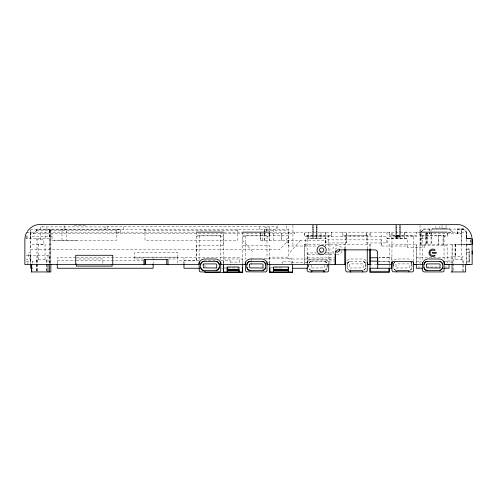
<?xml version="1.0" encoding="UTF-8"?>
<svg xmlns="http://www.w3.org/2000/svg" width="497" height="497" viewBox="0 0 497 497"><rect width="100%" height="100%" fill="white"/><g stroke="black" fill="none" stroke-linecap="round" stroke-linejoin="round"><path stroke-width="0.37" stroke-dasharray="2.48 1.86" d="M26.919 238.318L26.919 234.466M27.018 238.318L27.018 234.466M30.404 232.149L30.404 264.541L30.404 252.507L28.553 252.507L28.553 257.135L32.87 261.453L32.87 263.721L32.87 261.453M36.884 259.602L36.884 271.946L36.884 259.602L46.755 259.602L46.755 271.946L46.755 259.602M40.804 239.865L40.804 232.149M45.121 238.318L45.121 232.149M50.433 263.777L50.433 229.372L50.849 229.372L50.856 263.528M76.675 240.48L51.999 240.48L51.999 233.689M62.019 240.48L62.019 229.067L66.648 229.067L66.648 240.48M102.898 263.242L102.898 258.987L76.364 258.987M105.053 229.372L105.053 226.595L108.228 226.595L276.264 226.595L276.264 229.372M120.367 232.149L120.367 229.372L36.175 229.372L36.175 230.981M123.567 229.372L123.567 226.595M145 229.372L145 230.608L237.858 230.608L237.858 229.372L237.858 240.473L145 240.473L145 229.372L143.44 229.372M177.243 263.062L177.243 260.838L196.365 260.838L196.365 232.142M183.977 263.789L183.977 257.757M220.736 259.583L220.736 235.87L199.142 235.87L199.142 236.771L196.365 236.466M205.006 267.498L205.006 264.541M220.736 235.87L220.736 236.771L223.513 236.466M223.513 263.46L223.513 258.987L242.642 258.987L242.642 263.46M223.513 232.919L223.513 245.419L196.365 245.412L196.365 260.838M242.642 232.149L242.642 236.777L245.412 236.777L245.412 235.876L267.007 235.876L267.007 259.583M259.297 229.372L259.297 226.595M260.347 232.149L260.347 240.48L325.622 240.48M260.838 240.48L260.838 232.149M262.497 240.48L262.497 233.696M264.696 240.48L264.696 229.067L269.324 229.067L269.324 240.48M264.851 240.48L264.851 227.216L269.169 227.216L269.169 230.9M266.467 229.372L266.467 230.608L265.466 232.459M267.007 235.876L267.007 236.777L269.784 236.777L269.784 233.689M269.169 240.48L269.169 231.633M269.784 263.304L269.784 257.135L288.602 257.135M269.784 235.236L269.784 232.919M273.176 240.48L273.176 229.372M282.122 261.764L282.122 263.304L282.122 261.764L292.615 261.764L292.615 263.205M30.404 229.372L288.602 229.372L288.602 246.034L317.303 246.034M291.385 263.77L291.385 258.372L263.118 258.372M292.615 261.764L292.615 262.689L307.45 262.689M294.771 232.149L294.771 233.689L30.379 233.708L30.404 249.73L279.345 249.73L288.602 240.48M304.338 244.176L304.338 263.789L304.338 244.176L370.041 244.176L370.041 249.457L370.041 244.176M305.568 246.034L305.568 238.318L325.926 238.318L325.926 242.946L346.291 242.946L346.291 232.149L346.291 235.23M307.109 263.441L307.109 235.876L328.703 235.876L328.703 236.777M307.45 263.118L307.45 252.954L316.707 252.954M308.656 264.541L308.83 268.274M308.674 238.299L308.68 232.149L308.656 238.318L321.019 238.305L321.019 232.149L320.994 238.318M325.622 232.149L325.622 246.034L325.622 239.865L381.149 239.865L381.149 246.034L407.366 246.034L407.366 247.574L424.332 247.574L424.332 244.487M327.163 264.541L326.983 268.274M328.703 263.441L328.703 235.876M331.48 236.777L331.48 232.149L331.48 235.236L304.338 235.236L304.338 232.149L304.338 236.777L387.008 236.777M342.893 236.777L342.893 232.149L342.893 235.236L370.041 235.236L370.041 232.149L370.041 236.777M344.744 249.457L344.744 244.176M345.67 248.941L345.67 235.876L367.264 235.876L367.264 236.777M346.291 242.946L346.291 236.777M347.347 263.665L347.391 268.274M365.587 263.671L365.543 268.274M366.649 235.23L366.649 232.149L366.649 242.946L387.008 242.946L387.008 238.318L407.366 238.318L407.366 247.574M367.264 248.941L367.264 235.876M381.149 246.034L381.149 232.149M389.17 263.789L389.17 244.176L416.312 244.176L416.312 263.721M391.947 261.13L391.971 232.149L391.947 238.318M393.624 263.671L393.667 268.274M396.587 238.318L396.587 225.209L396.587 238.318L395.985 238.318L396.022 235.23M404.309 232.149L404.309 238.324L404.285 232.149L407.366 232.149M411.858 263.665L411.814 268.274M413.535 261.13L413.535 235.876L391.947 235.876M416.312 263.031L416.312 244.176M420.015 263.777L420.015 245.425L447.163 245.425L447.163 263.777M420.015 232.149L420.015 235.236L447.163 235.236L447.163 232.919M420.916 231.378L420.928 229.067L463.521 229.067L466.602 232.142L466.596 238.318L470.839 238.318L470.839 244.487L466.596 244.493L472.15 244.493L420.909 244.487L420.922 232.149L424.009 229.067L429.278 229.067L429.278 233.696L429.278 229.067M420.947 244.487L420.947 232.919M444.045 259.583L444.045 235.876L422.45 235.876L422.45 236.777L420.015 236.777M466.596 238.318L472.075 238.336L466.608 238.318L466.602 232.149L463.515 229.067L457.65 229.067L457.687 233.696L461.353 233.689L425.562 233.689L425.575 238.318L420.947 238.318M426.19 232.149L426.19 244.487L426.19 233.689M431.123 232.149L431.123 244.487L431.123 233.689M435.869 228.757L435.869 225.16M439.876 228.757L439.876 225.16M442.038 225.16L442.038 228.757L446.045 228.757L446.045 225.16M443.119 244.487L443.119 235.236L443.044 244.487M444.045 235.876L444.045 236.777L447.163 236.777L447.163 232.149M457.687 233.696L457.656 229.067M470.709 238.33L466.608 238.318L466.602 232.142L448.021 232.149M466.596 264.541L466.596 244.487M457.681 229.067L463.515 229.067L461.365 229.067L461.353 244.493L470.839 244.487L470.839 238.318L466.602 238.318L466.602 232.149L466.596 263.77M469.062 263.043L469.062 248.817L466.596 248.823M327.088 267.982L326.001 269.709L324.765 270.306M363.611 270.206L363.437 270.275A3.088 3.088 0 0 0 365.724 267.299C366.252 265.031 365.612 261.391 362.636 261.453L350.298 261.453C347.328 261.391 346.682 265.031 347.217 267.299A3.088 3.088 0 0 0 349.503 270.275L349.323 270.206M365.643 267.982L364.562 269.709L363.326 270.306M393.792 263.18L394.649 262.112L393.562 263.832L393.487 267.299A3.088 3.088 0 0 0 395.774 270.275L395.593 270.206M411.92 267.982L410.833 269.709L409.596 270.306M309.066 263A3.088 3.088 0 0 1 311.737 261.453L310.401 261.745L308.96 263.18L310.196 261.869L311.737 261.434L324.765 261.515L326.858 263.18L326.001 262.112L324.075 261.434A3.088 3.088 0 0 1 326.746 263M347.521 263.18L348.962 261.739L350.298 261.453A3.088 3.088 0 0 0 347.217 264.541M290.149 252.203L300.946 239.865M420.909 244.487L420.947 232.149L424.028 229.067M430.421 231.124L432.477 229.067L449.443 229.061L452.525 232.149L447.896 232.149M325.057 270.206L324.876 270.275A3.088 3.088 0 0 0 327.163 267.299L327.163 264.522M409.888 270.206L409.708 270.275A3.088 3.088 0 0 0 411.994 267.299L411.92 263.832L410.833 262.112L411.69 263.18M120.367 229.372L115.347 229.372M463.527 229.061L461.365 229.061L461.359 244.487L463.515 244.487M116.397 232.155L120.901 232.149M264.802 233.689L264.901 230.608L288.602 230.608M74.208 225.669L86.72 225.669M108.228 226.595L107.837 226.595L107.837 229.372L108.228 229.372M40.443 229.372L40.276 226.905L42.872 226.905M105.053 226.905L40.276 226.905M432.471 228.757L432.477 229.067L432.471 228.757L449.437 228.757L452.525 232.149M45.618 229.372L46.134 229.372L46.134 225.849M36.573 230.608L116.397 230.614L116.397 229.378L116.391 240.473L51.999 240.48M26.919 232.149L196.073 232.149M223.917 232.149L242.368 232.149M270.095 232.149L420.947 232.149M288.602 235.236L242.635 235.236L242.642 263.155M51.999 236.777L30.404 236.777L30.404 230.099L30.404 238.318M24.925 238.318L49.526 238.318L49.526 229.372L49.526 263.777M387.008 238.318L407.366 238.318M466.596 238.318L470.839 238.318M36.175 239.865L43.885 239.865L43.885 244.487L30.404 244.487M242.635 245.412L269.784 245.419L269.784 263.777M466.596 249.736L470.765 249.736M469.062 250.979L469.684 250.979L469.684 261.776L469.062 261.77L469.062 254.06M466.596 252.203L470.765 252.203M319.788 252.954L322.876 252.954M325.964 252.954L334.444 252.954M319.018 254.806L307.45 254.806L307.45 252.954M325.187 254.806L335.214 254.806M28.925 255.284L49.563 255.284L49.563 263.615M26.235 255.495L30.404 255.495M134.668 257.135L177.858 257.135L177.858 258.987L168.601 258.987M75.799 257.757L57.242 257.757L57.242 264.541M76.575 257.757L239.554 257.75L239.554 263.789M389.17 257.757L379.223 257.757L391.791 257.757L391.791 261.223M416.312 257.757L449.015 257.75L449.015 263.789M307.45 257.893L335.214 257.893M143.155 258.987L134.668 258.987L134.668 252.507L177.858 252.507L177.858 258.987M307.45 258.993L288.602 258.987L288.602 229.372M26.086 259.602L27.938 259.602L27.938 264.541M307.45 259.745L334.444 259.745M57.242 260.229L75.799 260.229M76.364 260.223L143.08 260.223M199.372 260.223L183.977 260.223L183.977 263.137M203.987 260.223L216.294 260.223M220.91 260.223L230.148 260.223L230.148 265.044M307.45 260.975L335.214 260.975M379.223 261.149L389.17 261.149L389.17 264.69M26.235 261.453L30.404 261.453M377.739 261.459L391.052 261.459M416.312 261.459L421.636 261.459M444.448 261.453L449.015 261.453M466.596 261.453L470.765 261.453M230.148 262.074L239.554 262.074M370.041 264.541L376.925 264.541M417.834 267.007L421.636 267.007M426.202 267.007L439.131 267.007M444.448 267.007L448.251 267.007M224.277 267.933L227.34 267.933M228.104 267.933L241.871 267.933M270.554 267.933L282.122 267.933M221.892 268.858L226.502 268.858M396.718 238.318L396.823 235.23M425.55 244.487L425.556 233.689M395.885 270.306L394.158 269.219L393.562 267.982M349.615 270.306L347.888 269.219L347.291 267.982M311.054 270.306L309.327 269.219L308.73 267.982M310.762 270.206L310.942 270.275A3.088 3.088 0 0 1 308.656 267.299L308.656 265.218M242.281 239.865L253.079 252.203M365.419 263.18L364.562 262.112L362.636 261.434A3.088 3.088 0 0 1 365.724 264.541M463.204 271.946L463.204 259.602L453.332 259.602L453.332 271.946M462.869 271.176L462.869 256.52L451.077 256.52L451.077 263.46M461.508 259.602L461.508 244.182L455.028 244.182L455.028 259.602M422.45 235.876L422.45 259.583M420.015 225.209L420.015 247.574M413.535 235.876L413.535 236.777M398.116 235.23L398.116 238.318M397.799 235.23L397.799 238.318M397.289 235.23L397.004 238.318L397.004 235.23M396.382 235.23L396.382 238.318M396.258 235.23L396.258 238.318L396.121 235.23M389.17 265.261L389.17 267.423M387.008 232.149L387.008 242.946M345.67 235.876L345.67 236.777M329.94 244.176L329.94 263.789M325.926 232.149L325.926 242.946M324.696 265.218L324.678 267.436L324.075 267.914L310.83 268.026L311.259 267.684L311.122 265.218M307.109 235.876L307.109 236.777M292.919 225.203L292.919 246.034M286.75 225.849L286.75 229.372M277.5 225.849L277.5 229.372M251.849 258.372L251.849 264.541M245.412 235.876L245.412 259.583M223.513 263.155L223.513 235.236L196.365 235.236L196.365 236.771M199.142 235.87L199.142 259.583M153.132 257.757L153.132 263.137M64.647 225.849L64.647 229.372M49.942 229.372L49.942 264.541M47.985 255.284L47.985 263.77M45.053 259.602L45.053 244.182L38.58 244.182L38.58 259.602M37.101 255.284L37.101 271.188M37.002 238.318L37.002 271.946M30.59 255.284L30.59 263.77M393.487 264.541A3.088 3.088 0 0 1 394.388 262.36M411.094 262.36A3.088 3.088 0 0 1 411.994 264.541M394.102 259.925A5.554 5.554 0 0 1 397.19 258.987L408.298 258.987A5.554 5.554 0 0 1 411.379 259.925M306.91 263.46A5.554 5.554 0 0 1 312.358 258.987L323.46 258.987A5.554 5.554 0 0 1 328.908 263.46M346.987 260.614A5.554 5.554 0 0 1 350.913 258.987L362.021 258.987A5.554 5.554 0 0 1 366.637 261.453M288.602 242.946A2.466 2.466 0 0 1 286.135 240.48A2.466 2.466 0 0 1 288.602 238.013M335.258 249.482A2.162 2.162 0 0 1 339.215 248.96M341.812 251.24A4.628 4.628 0 0 1 336.146 254.514M334.071 253.315A4.628 4.628 0 0 1 335.028 246.034A4.628 4.628 0 0 1 341.812 248.842M281.196 233.689L281.196 240.48L281.196 233.696M312.663 225.209L312.663 238.299L312.663 225.209M313.296 225.209L313.296 238.299L313.296 225.209M316.353 225.209L316.353 238.299L316.353 225.209M316.98 225.209L316.98 238.299L316.98 225.209M389.17 232.149L389.17 236.777L416.312 236.777L416.312 232.149L416.312 235.236L389.17 235.236L389.17 232.149M395.954 225.209L395.954 238.318L395.954 225.209M399.644 225.209L399.638 238.318L399.644 225.209M400.271 225.209L400.271 238.318L400.271 225.209M427.116 232.919L427.116 244.487L427.122 232.925M438.795 235.236L438.795 244.487L438.795 235.23M452.096 244.487L452.096 264.541L452.096 244.487M455.687 244.487L455.687 256.52L455.687 244.487M349.695 264.385L349.813 267.684L349.385 268.026L362.636 267.914C363.972 267.473 363.916 264.342 362.636 263.907L350.298 263.907L349.695 264.385M395.972 264.385L396.09 267.684L395.662 268.026L408.913 267.914C410.242 267.473 410.193 264.342 408.913 263.907L396.569 263.907L395.972 264.385M37.778 229.372L33.461 233.708L37.809 229.372"/><path stroke-width="0.75" d="M31.019 268.243L31.019 264.541L31.019 268.243L32.255 268.243M76.364 263.882L76.364 266.081L112.148 266.081L112.148 264.541M166.75 264.541L166.75 259.645M167.986 264.541L167.986 259.645L143.925 259.645L143.925 264.541M223.513 263.926L223.513 272.561L242.642 272.561L242.642 263.926M223.513 271.368L223.513 264.205M227.216 267.628L227.216 272.561L227.216 271.946M292.615 264.541L292.615 272.561L269.784 272.561L269.784 264.075M273.487 271.946L273.487 267.628M288.291 267.628L288.291 272.561M307.109 268.069L307.227 270.971L308.656 271.927L327.163 271.927A1.541 1.541 0 0 0 328.703 270.38L328.703 264.211M307.45 264.081L307.45 268.243L292.615 268.243M311.737 270.691L311.737 271.927L311.737 270.691L324.075 270.691L324.075 271.927L324.075 270.691M335.214 254.806L335.214 264.541L335.32 252.153A3.088 3.088 0 0 1 338.302 249.867L374.651 249.867A3.088 3.088 0 0 1 377.633 252.153L377.739 264.541L391.791 264.541L391.791 263.304A1.851 1.851 0 0 1 393.643 261.453L411.839 261.459A1.851 1.851 0 0 1 413.69 263.311L413.69 264.541L422.487 264.541A5.554 5.554 0 0 1 428.035 258.987L439.143 258.987A5.554 5.554 0 0 1 444.697 264.541L447.163 264.541M344.744 264.541L344.744 249.457M345.67 249.643L345.67 270.38L346.123 271.474L347.217 271.927L365.724 271.927A1.541 1.541 0 0 0 367.264 270.38L367.264 249.643M350.298 270.691L350.298 271.927L350.298 270.691L362.636 270.691L362.636 271.927M377.739 268.243L377.739 257.757L370.041 257.757M389.17 268.237L389.17 271.319L370.041 271.325L370.041 268.237L391.791 268.243L391.791 262.969M391.947 261.9L391.947 270.38L392.897 271.809L411.994 271.927A1.541 1.541 0 0 0 413.535 270.38L413.535 261.9M396.569 271.927L396.569 270.691L408.913 270.691L408.913 271.927M472.15 254.066L472.15 250.979M472.15 244.487L472.075 238.336M24.869 239.107L24.85 264.541L198.837 264.541A5.554 5.554 0 0 1 204.385 258.987L215.493 258.987A5.554 5.554 0 0 1 221.047 264.541L245.959 264.541M200.682 264.534L201.36 262.596L203.087 261.509L216.108 261.453C220.618 261.584 220.668 270.231 216.108 270.38L203.77 270.38C200.881 270.411 200.024 266.808 200.682 264.534A3.088 3.088 0 0 1 203.77 261.453M246.959 264.541L247.63 262.596L249.357 261.515L262.379 261.453C266.889 261.59 266.939 270.238 262.379 270.38L250.041 270.38C247.152 270.411 246.295 266.814 246.959 264.541A3.088 3.088 0 0 1 250.041 261.453M423.991 264.541L424.668 262.596L426.389 261.515L439.416 261.453C443.927 261.59 443.976 270.238 439.416 270.38L427.078 270.38C424.189 270.411 423.332 266.814 423.991 264.541A3.088 3.088 0 0 1 427.078 261.453M24.925 238.318L25.018 237.597A15.426 15.426 0 0 1 26.67 232.59L27.683 232.149M27.447 231.291C30.249 227.036 35.262 224.377 40.356 224.439L456.724 224.439C464.148 224.29 471.038 230.235 471.982 237.597M196.365 232.142L223.513 232.142M242.642 232.149L269.784 232.149M420.015 232.149L447.163 232.149M370.041 261.149L377.695 261.149M367.153 262.416A5.554 5.554 0 0 1 367.575 264.541L370.041 264.541L370.041 249.457L370.041 272.555L389.17 272.555L389.17 268.858M413.846 264.541L416.312 264.541M466.596 264.541L469.062 264.541M367.575 264.541L370.681 264.541M444.697 264.541L472.15 264.541L472.131 239.107M199.751 268.237L183.977 268.237L183.977 263.87M422.4 268.243L416.312 268.243L416.312 264.472M443.691 268.243L449.015 268.243L449.015 264.472M227.216 269.48L238.939 269.48M273.487 269.48L288.291 269.48M227.216 270.71L238.939 270.71M288.291 270.71L273.487 270.71L273.487 272.561M223.513 271.946L242.642 271.946L242.642 267.933M269.784 271.946L292.615 271.946M451.077 271.946L465.683 271.946L465.683 264.541M239.554 272.561L205.006 272.555L205.006 271.325M452.096 264.23L452.108 271.946M444.045 261.13L444.045 270.38A1.541 1.541 0 0 1 442.504 271.927L423.991 271.927C420.269 270.933 423.624 265.131 422.45 262.671M292.615 271.02L292.615 272.561M269.784 267.933L269.784 272.561M267.007 261.9L267.007 270.38A1.541 1.541 0 0 1 265.466 271.927L246.369 271.809L245.412 270.38L245.412 261.9M220.736 261.894L220.736 270.38A1.541 1.541 0 0 1 219.196 271.921L200.682 271.921A1.541 1.541 0 0 1 199.26 270.971L199.142 261.894M153.132 263.87L153.132 268.237L57.242 268.25L57.242 263.876M112.769 264.541L112.769 255.284L75.749 255.284L75.749 264.541M50.849 264.205L50.856 271.946L31.386 271.946L31.386 268.243M49.563 264.373L49.563 271.946M47.985 264.373L47.985 271.946M31.733 264.541L31.733 271.946M265.466 267.299A3.088 3.088 0 0 1 262.379 270.38M250.041 270.38A3.088 3.088 0 0 1 246.959 267.299M262.379 261.453A3.088 3.088 0 0 1 265.466 264.541M442.504 267.299A3.088 3.088 0 0 1 439.416 270.38M427.078 270.38A3.088 3.088 0 0 1 423.991 267.299M439.416 261.453A3.088 3.088 0 0 1 442.504 264.541M219.196 267.293A3.088 3.088 0 0 1 216.108 270.38M203.77 270.38A3.088 3.088 0 0 1 200.682 267.293M216.108 261.453A3.088 3.088 0 0 1 219.196 264.534M391.636 264.541A5.554 5.554 0 0 1 392.058 262.416M345.788 262.416A5.554 5.554 0 0 0 345.365 264.541L267.318 264.541A5.554 5.554 0 0 0 261.764 258.987L250.662 258.987A5.554 5.554 0 0 0 245.108 264.541M339.426 249.482A2.162 2.162 0 0 1 335.475 251.122M145.161 259.645L145.161 264.541L145.161 259.645M238.939 270.095L238.939 272.561L238.939 267.007L227.216 267.007L227.216 270.095L238.939 270.095M429.973 252.252C429.333 255.483 433.092 255.98 435.043 255.197C434.856 257.166 431.104 256.85 430.054 255.489A3.771 3.771 0 0 1 429.029 253.582C428.439 251.097 430.837 248.612 433.341 249.103A3.684 3.684 0 0 1 434.962 249.786L435.055 250.445C433.409 250.14 430.402 249.506 429.973 252.252M203.167 264.379L203.503 267.852L217.021 268.02C215.779 267.249 217.848 264.398 216.108 263.901L203.77 263.901L203.167 264.379M249.438 264.385L249.774 267.852L263.292 268.026C262.049 267.256 264.118 264.404 262.379 263.907L250.041 263.907L249.438 264.385M426.476 264.385L426.811 267.852L440.33 268.026C439.087 267.256 441.156 264.404 439.416 263.907L427.078 263.907L426.476 264.385M432.228 252.631L432.676 253.296L436.006 253.296L436.484 252.818L436.006 252.333L432.228 252.631M288.291 267.007L273.487 267.007L273.487 270.095L288.291 270.095L288.291 267.007M320.559 251.911A2.162 2.162 0 0 0 323.802 250.041A2.162 2.162 0 0 0 320.559 248.171A2.162 2.162 0 0 0 320.559 251.911M319.329 254.048A4.628 4.628 0 0 0 326.268 250.041A4.628 4.628 0 0 0 319.329 246.034A4.628 4.628 0 0 0 319.329 254.048"/></g></svg>
